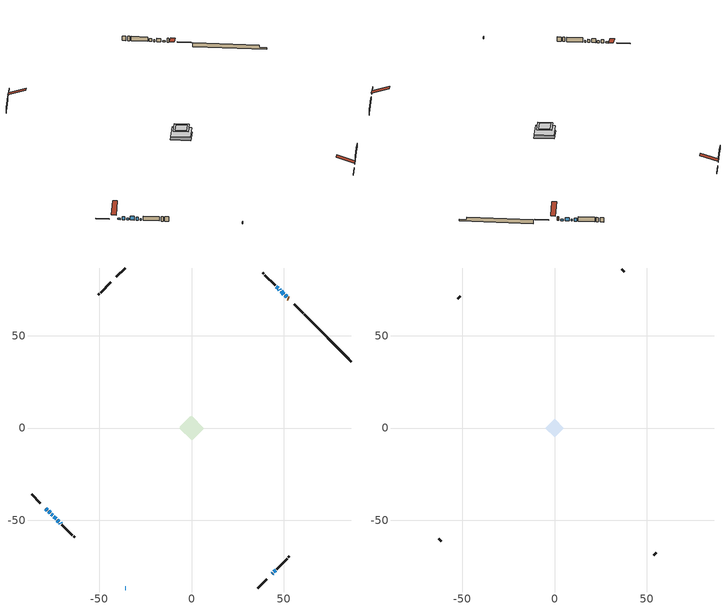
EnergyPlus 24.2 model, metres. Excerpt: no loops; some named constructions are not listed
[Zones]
conditioned space
 floor outside (Floor1 construction): -2.02,0 0,2.02 2.02,0 0,-2.02 z0.92
 floor adiabatic (AdiabaticFloorConstruction): -6.69,0 0,6.69 6.69,0 0,-6.69 z0.92
 floor foundation (Slab1 construction): -6.41,0.7 -0.7,6.41 6.41,-0.7 0.7,-6.41 z-1.31
 wall outside (RimJoist1 construction): 35.95,-86.78 40.75,-81.97 / -86.78,-35.95 -81.97,-40.75 / -35.95,86.78 -40.75,81.97 / 60.48,62.25 55.67,67.06 z0.92:1.22
 wall outside (AdiabaticWallConstruction 1): 52.73,70 52.23,70.49 z0.92:2.95
 wall outside (AdiabaticWallConstruction): 43.7,-79.03 44.06,-78.67 / -71.26,-51.47 -70.89,-51.83 / 47.96,74.76 47.6,75.12 z0.92:1.89; 51.58,71.15 50.71,72.01 / 44.71,-78.01 45.58,-77.15 z0.92:1.68; -79.03,-43.7 -78.18,-44.54 z0.92:1.63; -77.53,-45.2 -76.67,-46.06 / -72.78,-49.95 -71.91,-50.82 z0.92:2.55; -76.01,-46.72 -75.34,-47.38 z0.92:1.94; -74.69,-48.04 -73.43,-49.3 z0.92:3; -35.95,-86.78 -35.63,-86.78 z0.92:2.14; 50.06,72.67 48.62,74.11 z0.92:2.73; 46.95,75.78 46.08,76.64 z0.92:2.52
 wall outside (Wall1 construction): 46.23,-76.49 51.84,-70.89 / -70.24,-52.49 -64.64,-58.09 / -43.7,79.03 -49.3,73.43 / 45.43,77.3 39.82,82.9 z0.92:3.36
 wall outside (Wall2 construction): 52.49,-70.23 53.06,-69.66 / -63.98,-58.75 -63.41,-59.32 / -49.96,72.77 -50.53,72.2 / 39.17,83.56 38.6,84.13 z0.92:3.36
 wall foundation (FoundationWall1 construction): 61.13,61.59,-1.31 61.13,61.59,0.92 84.22,38.51,0.92 84.22,38.51,-0.37 86.78,35.95,-0.37 86.78,35.95,-1.31
 window (WindowConstruction): 43.7,-79.03 44.06,-78.67 z0.92:1.89
 window (WindowConstruction 9): 51.58,71.15 50.72,72.01 z0.92:1.68
 window (WindowConstruction 10): 44.71,-78.01 45.58,-77.15 z0.92:1.68
 window (WindowConstruction 11): -79.03,-43.7 -78.19,-44.54 z0.92:1.63
 window (WindowConstruction 12): -77.53,-45.2 -76.67,-46.06 z0.92:2.54
 window (WindowConstruction 1): -76.01,-46.72 -75.35,-47.38 z0.92:1.93
 window (WindowConstruction 2): -74.69,-48.04 -73.43,-49.3 z0.92:3
 window (WindowConstruction 3): -72.77,-49.95 -71.91,-50.81 z0.92:2.54
 window (WindowConstruction 4): -71.26,-51.47 -70.9,-51.83 z0.92:1.89
 window (WindowConstruction 8): -35.95,-86.78 -35.64,-86.78 z0.92:2.14
 window (WindowConstruction 5): 50.06,72.67 48.62,74.11 z0.92:2.72
 window (WindowConstruction 6): 47.96,74.76 47.6,75.12 z0.92:1.89
 window (WindowConstruction 7): 46.95,75.78 46.09,76.64 z0.92:2.52
 door (Door): 52.72,70 52.23,70.49 z0.92:2.95
 ceiling adiabatic (AdiabaticFloorConstruction): 0,-6.69 6.69,0 0,6.69 -6.69,0 z0.92
attic - vented
 floor to conditioned space (Floor2 construction Reversed): -3.81,0 0,3.81 3.81,0 0,-3.81 z3.36
 floor to conditioned space (Floor3 construction Reversed): -5.11,0 0,5.11 5.11,0 0,-5.11 z3.36
 wall outside (Wall3 construction): 53.72,-69.01 55.06,-67.67 / -62.75,-59.98 -61.41,-61.31 / -51.19,71.54 -52.52,70.2 / 37.94,84.79 36.6,86.12 z0.92:3.36
 roof outside (Roof1 construction): 43.04,-79.69,3.36 36.86,-73.51,6.27 35.23,-75.13,6.27 41.41,-81.32,3.36; -79.69,-43.04,3.36 -73.51,-36.86,6.27 -75.13,-35.23,6.27 -81.32,-41.41,3.36; -43.04,79.69,3.36 -36.86,73.51,6.27 -35.23,75.13,6.27 -41.41,81.32,3.36; 53.38,69.35,3.36 47.2,63.17,6.27 48.83,61.54,6.27 55.01,67.72,3.36
[Material] Roughness=Rough; Thermal Absorptance=0.9
Name | Thickness {m} | Conductivity {W/m-K} | Density {kg/m3} | Specific Heat {J/kg-K} | Solar Absorptance | Visible Absorptance
ceiling loosefill ins | 0.169333 | 0.0480833 | 16.02 | 1046.75 | 0.7 | 0.7
ceiling loosefill ins 1 | 0.254 | 0.0480833 | 16.02 | 1046.75 | 0.7 | 0.7
ceiling stud and cavity | 0.1397 | 0.0807915 | 65.682 | 1177.47 | 0.7 | 0.7
ceiling stud and cavity 1 | 0.1397 | 0.431174 | 65.682 | 1177.47 | 0.7 | 0.7
gypsum board | 0.0127 | 0.160291 | 801 | 837.4 | 0.6 | 0.6
[Construction]
Floor2 construction: ceiling loosefill ins, ceiling stud and cavity, gypsum board
Floor3 construction: ceiling loosefill ins 1, ceiling stud and cavity 1, gypsum board
[Schedule:Day:Interval]
interior lighting schedule day: No, 01:00, 0.108182, 04:00, 0.0901515, 05:00, 0.0991667, 06:00, 0.162273, 07:00, 0.270455, 08:00, 0.342576, 10:00, 0.369621, 11:00, 0.351591, 12:00, 0.333561, 13:00, 0.324545, 14:00, 0.31553, 15:00, 0.333561, 16:00, 0.369621, 17:00, 0.450758, 18:00, 0.585985, 19:00, 0.775303, 20:00, 0.955606, 21:00, 0.991667, 22:00, 0.712197, 23:00, 0.360606, 24:00, 0.162273
interior lighting schedule day 1: No, 01:00, 0.100909, 04:00, 0.0840909, 05:00, 0.0925, 06:00, 0.151364, 07:00, 0.252273, 08:00, 0.319545, 10:00, 0.344773, 11:00, 0.327955, 12:00, 0.311136, 13:00, 0.302727, 14:00, 0.294318, 15:00, 0.311136, 16:00, 0.344773, 17:00, 0.420455, 18:00, 0.546591, 19:00, 0.723182, 20:00, 0.891364, 21:00, 0.925, 22:00, 0.664318, 23:00, 0.336364, 24:00, 0.151364
interior lighting schedule day 2: No, 01:00, 0.0927273, 04:00, 0.0772727, 05:00, 0.085, 06:00, 0.139091, 07:00, 0.231818, 08:00, 0.293636, 10:00, 0.316818, 11:00, 0.301364, 12:00, 0.285909, 13:00, 0.278182, 14:00, 0.270455, 15:00, 0.285909, 16:00, 0.316818, 17:00, 0.386364, 18:00, 0.502273, 19:00, 0.664545, 20:00, 0.819091, 21:00, 0.85, 22:00, 0.610455, 23:00, 0.309091, 24:00, 0.139091
interior lighting schedule day 3: No, 01:00, 0.0845455, 04:00, 0.0704545, 05:00, 0.0775, 06:00, 0.126818, 07:00, 0.211364, 08:00, 0.267727, 10:00, 0.288864, 11:00, 0.274773, 12:00, 0.260682, 13:00, 0.253636, 14:00, 0.246591, 15:00, 0.260682, 16:00, 0.288864, 17:00, 0.352273, 18:00, 0.457955, 19:00, 0.605909, 20:00, 0.746818, 21:00, 0.775, 22:00, 0.556591, 23:00, 0.281818, 24:00, 0.126818
interior lighting schedule day 4: No, 01:00, 0.0763636, 04:00, 0.0636364, 05:00, 0.07, 06:00, 0.114545, 07:00, 0.190909, 08:00, 0.241818, 10:00, 0.260909, 11:00, 0.248182, 12:00, 0.235455, 13:00, 0.229091, 14:00, 0.222727, 15:00, 0.235455, 16:00, 0.260909, 17:00, 0.318182, 18:00, 0.413636, 19:00, 0.547273, 20:00, 0.674545, 21:00, 0.7, 22:00, 0.502727, 23:00, 0.254545, 24:00, 0.114545
interior lighting schedule day 5: No, 01:00, 0.0727273, 04:00, 0.0606061, 05:00, 0.0666667, 06:00, 0.109091, 07:00, 0.181818, 08:00, 0.230303, 10:00, 0.248485, 11:00, 0.236364, 12:00, 0.224242, 13:00, 0.218182, 14:00, 0.212121, 15:00, 0.224242, 16:00, 0.248485, 17:00, 0.30303, 18:00, 0.393939, 19:00, 0.521212, 20:00, 0.642424, 21:00, 0.666667, 22:00, 0.478788, 23:00, 0.242424, 24:00, 0.109091
interior lighting schedule day 6: No, 01:00, 0.0745455, 04:00, 0.0621212, 05:00, 0.0683333, 06:00, 0.111818, 07:00, 0.186364, 08:00, 0.236061, 10:00, 0.254697, 11:00, 0.242273, 12:00, 0.229848, 13:00, 0.223636, 14:00, 0.217424, 15:00, 0.229848, 16:00, 0.254697, 17:00, 0.310606, 18:00, 0.403788, 19:00, 0.534242, 20:00, 0.658485, 21:00, 0.683333, 22:00, 0.490758, 23:00, 0.248485, 24:00, 0.111818
interior lighting schedule day 7: No, 01:00, 0.08, 04:00, 0.0666667, 05:00, 0.0733333, 06:00, 0.12, 07:00, 0.2, 08:00, 0.253333, 10:00, 0.273333, 11:00, 0.26, 12:00, 0.246667, 13:00, 0.24, 14:00, 0.233333, 15:00, 0.246667, 16:00, 0.273333, 17:00, 0.333333, 18:00, 0.433333, 19:00, 0.573333, 20:00, 0.706667, 21:00, 0.733333, 22:00, 0.526667, 23:00, 0.266667, 24:00, 0.12
interior lighting schedule day 8: No, 01:00, 0.0890909, 04:00, 0.0742424, 05:00, 0.0816667, 06:00, 0.133636, 07:00, 0.222727, 08:00, 0.282121, 10:00, 0.304394, 11:00, 0.289545, 12:00, 0.274697, 13:00, 0.267273, 14:00, 0.259848, 15:00, 0.274697, 16:00, 0.304394, 17:00, 0.371212, 18:00, 0.482576, 19:00, 0.638485, 20:00, 0.78697, 21:00, 0.816667, 22:00, 0.586515, 23:00, 0.29697, 24:00, 0.133636
interior lighting schedule day 9: No, 01:00, 0.0972727, 04:00, 0.0810606, 05:00, 0.0891667, 06:00, 0.145909, 07:00, 0.243182, 08:00, 0.30803, 10:00, 0.332348, 11:00, 0.316136, 12:00, 0.299924, 13:00, 0.291818, 14:00, 0.283712, 15:00, 0.299924, 16:00, 0.332348, 17:00, 0.405303, 18:00, 0.526894, 19:00, 0.697121, 20:00, 0.859242, 21:00, 0.891667, 22:00, 0.640379, 23:00, 0.324242, 24:00, 0.145909
interior lighting schedule day 10: No, 01:00, 0.105455, 04:00, 0.0878788, 05:00, 0.0966667, 06:00, 0.158182, 07:00, 0.263636, 08:00, 0.333939, 10:00, 0.360303, 11:00, 0.342727, 12:00, 0.325152, 13:00, 0.316364, 14:00, 0.307576, 15:00, 0.325152, 16:00, 0.360303, 17:00, 0.439394, 18:00, 0.571212, 19:00, 0.755758, 20:00, 0.931515, 21:00, 0.966667, 22:00, 0.694242, 23:00, 0.351515, 24:00, 0.158182
interior lighting schedule day 11: No, 01:00, 0.109091, 04:00, 0.0909091, 05:00, 0.1, 06:00, 0.163636, 07:00, 0.272727, 08:00, 0.345455, 10:00, 0.372727, 11:00, 0.354545, 12:00, 0.336364, 13:00, 0.327273, 14:00, 0.318182, 15:00, 0.336364, 16:00, 0.372727, 17:00, 0.454545, 18:00, 0.590909, 19:00, 0.781818, 20:00, 0.963636, 21:00, 1, 22:00, 0.718182, 23:00, 0.363636, 24:00, 0.163636
interior lighting schedule default day; occupants schedule default day; clothes dryer schedule default day; cooking range schedule default day; mech vent bath fan 0 schedule default day; mech vent bath fan 1 schedule default day; mech vent range fan 0 schedule default day; misc plug loads schedule default day; general water use schedule default day; heating setpoint default day; cooling setpoint default day; clothes dryer exhaust 0 schedule default day; cooling season schedule day; cooling season schedule day 2; cooling season schedule default day; exterior lighting schedule default day; natural vent schedule default day: No, 24:00, 0
occupants schedule day: No, 05:00, 0.426829, 06:00, 0.719512, 07:00, 1, 08:00, 0.670732, 09:00, 0.329268, 14:00, 0.170732, 15:00, 0.231707, 16:00, 0.329268, 17:00, 0.5, 18:00, 0.670732, 19:00, 0.829268, 21:00, 1, 22:00, 0.853659, 23:00, 0.646341, 24:00, 0.426829
clothes dryer schedule day; clothes dryer exhaust 0 schedule day: No, 01:00, 0.123457, 02:00, 0.0740741, 03:00, 0.0493827, 04:00, 0.0246914, 05:00, 0.0493827, 06:00, 0.0740741, 07:00, 0.197531, 08:00, 0.395062, 09:00, 0.592593, 10:00, 0.839506, 11:00, 0.962963, 12:00, 1, 13:00, 0.91358, 14:00, 0.82716, 15:00, 0.716049, 16:00, 0.753086, 17:00, 0.679012, 18:00, 0.666667, 20:00, 0.62963, 21:00, 0.641975, 22:00, 0.666667, 23:00, 0.54321, 24:00, 0.296296
cooking range schedule day: No, 05:00, 0.0597015, 06:00, 0.11194, 07:00, 0.171642, 08:00, 0.291045, 11:00, 0.343284, 12:00, 0.402985, 13:00, 0.462687, 14:00, 0.343284, 15:00, 0.291045, 16:00, 0.402985, 17:00, 0.567164, 18:00, 1, 19:00, 0.850746, 20:00, 0.432836, 21:00, 0.291045, 22:00, 0.231343, 23:00, 0.171642, 24:00, 0.11194
mech vent bath fan 0 schedule day; mech vent bath fan 1 schedule day: No, 07:00, 0, 08:00, 1, 09:00, 0.2, 24:00, 0
mech vent range fan 0 schedule day: No, 18:00, 0, 19:00, 1, 20:00, 0.2, 24:00, 0
misc plug loads schedule day: No, 06:00, 0.705882, 07:00, 0.745098, 08:00, 0.803922, 15:00, 0.823529, 16:00, 0.862745, 17:00, 0.921569, 18:00, 0.980392, 19:00, 1, 20:00, 0.980392, 21:00, 0.941176, 22:00, 0.862745, 23:00, 0.784314, 24:00, 0.72549
general water use schedule day: No, 01:00, 0.315068, 03:00, 0.287671, 04:00, 0.342466, 05:00, 0.369863, 06:00, 0.520548, 07:00, 0.60274, 08:00, 0.534247, 10:00, 0.506849, 11:00, 0.465753, 14:00, 0.479452, 15:00, 0.534247, 16:00, 0.589041, 17:00, 0.69863, 18:00, 0.876712, 19:00, 0.890411, 20:00, 0.986301, 21:00, 1, 22:00, 0.863014, 23:00, 0.616438, 24:00, 0.465753
heating setpoint day: No, 07:00, 18, 23:00, 21, 24:00, 18
cooling setpoint day: No, 24:00, 25
cooling season schedule day 1: No, 24:00, 1
exterior lighting schedule day: No, 01:00, 0.566667, 03:00, 0.524167, 05:00, 0.495833, 06:00, 0.5525, 07:00, 0.623333, 08:00, 0.580833, 09:00, 0.439167, 10:00, 0.354167, 12:00, 0.34, 13:00, 0.354167, 14:00, 0.396667, 15:00, 0.425, 16:00, 0.495833, 17:00, 0.623333, 18:00, 0.793333, 19:00, 0.906667, 20:00, 0.963333, 21:00, 0.991667, 22:00, 0.920833, 23:00, 0.793333, 24:00, 0.665833
exterior lighting schedule day 1: No, 01:00, 0.528571, 03:00, 0.488929, 05:00, 0.4625, 06:00, 0.515357, 07:00, 0.581429, 08:00, 0.541786, 09:00, 0.409643, 10:00, 0.330357, 12:00, 0.317143, 13:00, 0.330357, 14:00, 0.37, 15:00, 0.396429, 16:00, 0.4625, 17:00, 0.581429, 18:00, 0.74, 19:00, 0.845714, 20:00, 0.898571, 21:00, 0.925, 22:00, 0.858929, 23:00, 0.74, 24:00, 0.621071
exterior lighting schedule day 10: No, 01:00, 0.552381, 03:00, 0.510952, 05:00, 0.483333, 06:00, 0.538571, 07:00, 0.607619, 08:00, 0.56619, 09:00, 0.428095, 10:00, 0.345238, 12:00, 0.331429, 13:00, 0.345238, 14:00, 0.386667, 15:00, 0.414286, 16:00, 0.483333, 17:00, 0.607619, 18:00, 0.773333, 19:00, 0.88381, 20:00, 0.939048, 21:00, 0.966667, 22:00, 0.897619, 23:00, 0.773333, 24:00, 0.649048
exterior lighting schedule day 11: No, 01:00, 0.571429, 03:00, 0.528571, 05:00, 0.5, 06:00, 0.557143, 07:00, 0.628571, 08:00, 0.585714, 09:00, 0.442857, 10:00, 0.357143, 12:00, 0.342857, 13:00, 0.357143, 14:00, 0.4, 15:00, 0.428571, 16:00, 0.5, 17:00, 0.628571, 18:00, 0.8, 19:00, 0.914286, 20:00, 0.971429, 21:00, 1, 22:00, 0.928571, 23:00, 0.8, 24:00, 0.671429
exterior lighting schedule day 2: No, 01:00, 0.485714, 03:00, 0.449286, 05:00, 0.425, 06:00, 0.473571, 07:00, 0.534286, 08:00, 0.497857, 09:00, 0.376429, 10:00, 0.303571, 12:00, 0.291429, 13:00, 0.303571, 14:00, 0.34, 15:00, 0.364286, 16:00, 0.425, 17:00, 0.534286, 18:00, 0.68, 19:00, 0.777143, 20:00, 0.825714, 21:00, 0.85, 22:00, 0.789286, 23:00, 0.68, 24:00, 0.570714
exterior lighting schedule day 3: No, 01:00, 0.442857, 03:00, 0.409643, 05:00, 0.3875, 06:00, 0.431786, 07:00, 0.487143, 08:00, 0.453929, 09:00, 0.343214, 10:00, 0.276786, 12:00, 0.265714, 13:00, 0.276786, 14:00, 0.31, 15:00, 0.332143, 16:00, 0.3875, 17:00, 0.487143, 18:00, 0.62, 19:00, 0.708571, 20:00, 0.752857, 21:00, 0.775, 22:00, 0.719643, 23:00, 0.62, 24:00, 0.520357
exterior lighting schedule day 4: No, 01:00, 0.4, 03:00, 0.37, 05:00, 0.35, 06:00, 0.39, 07:00, 0.44, 08:00, 0.41, 09:00, 0.31, 10:00, 0.25, 12:00, 0.24, 13:00, 0.25, 14:00, 0.28, 15:00, 0.3, 16:00, 0.35, 17:00, 0.44, 18:00, 0.56, 19:00, 0.64, 20:00, 0.68, 21:00, 0.7, 22:00, 0.65, 23:00, 0.56, 24:00, 0.47
exterior lighting schedule day 5: No, 01:00, 0.380952, 03:00, 0.352381, 05:00, 0.333333, 06:00, 0.371429, 07:00, 0.419048, 08:00, 0.390476, 09:00, 0.295238, 10:00, 0.238095, 12:00, 0.228571, 13:00, 0.238095, 14:00, 0.266667, 15:00, 0.285714, 16:00, 0.333333, 17:00, 0.419048, 18:00, 0.533333, 19:00, 0.609524, 20:00, 0.647619, 21:00, 0.666667, 22:00, 0.619048, 23:00, 0.533333, 24:00, 0.447619
exterior lighting schedule day 6: No, 01:00, 0.390476, 03:00, 0.36119, 05:00, 0.341667, 06:00, 0.380714, 07:00, 0.429524, 08:00, 0.400238, 09:00, 0.302619, 10:00, 0.244048, 12:00, 0.234286, 13:00, 0.244048, 14:00, 0.273333, 15:00, 0.292857, 16:00, 0.341667, 17:00, 0.429524, 18:00, 0.546667, 19:00, 0.624762, 20:00, 0.66381, 21:00, 0.683333, 22:00, 0.634524, 23:00, 0.546667, 24:00, 0.45881
exterior lighting schedule day 7: No, 01:00, 0.419048, 03:00, 0.387619, 05:00, 0.366667, 06:00, 0.408571, 07:00, 0.460952, 08:00, 0.429524, 09:00, 0.324762, 10:00, 0.261905, 12:00, 0.251429, 13:00, 0.261905, 14:00, 0.293333, 15:00, 0.314286, 16:00, 0.366667, 17:00, 0.460952, 18:00, 0.586667, 19:00, 0.670476, 20:00, 0.712381, 21:00, 0.733333, 22:00, 0.680952, 23:00, 0.586667, 24:00, 0.492381
exterior lighting schedule day 8: No, 01:00, 0.466667, 03:00, 0.431667, 05:00, 0.408333, 06:00, 0.455, 07:00, 0.513333, 08:00, 0.478333, 09:00, 0.361667, 10:00, 0.291667, 12:00, 0.28, 13:00, 0.291667, 14:00, 0.326667, 15:00, 0.35, 16:00, 0.408333, 17:00, 0.513333, 18:00, 0.653333, 19:00, 0.746667, 20:00, 0.793333, 21:00, 0.816667, 22:00, 0.758333, 23:00, 0.653333, 24:00, 0.548333
exterior lighting schedule day 9: No, 01:00, 0.509524, 03:00, 0.47131, 05:00, 0.445833, 06:00, 0.496786, 07:00, 0.560476, 08:00, 0.522262, 09:00, 0.394881, 10:00, 0.318452, 12:00, 0.305714, 13:00, 0.318452, 14:00, 0.356667, 15:00, 0.382143, 16:00, 0.445833, 17:00, 0.560476, 18:00, 0.713333, 19:00, 0.815238, 20:00, 0.86619, 21:00, 0.891667, 22:00, 0.827976, 23:00, 0.713333, 24:00, 0.59869
[Schedule:Week:Daily]
heating setpoint Week Rule - Jan1-Dec31: heating setpoint day, heating setpoint day, heating setpoint day, heating setpoint day, heating setpoint day, heating setpoint day, heating setpoint day, heating setpoint default day, heating setpoint default day, heating setpoint default day, heating setpoint default day, heating setpoint default day
cooling season schedule Week Rule - Jun3-Aug25: cooling season schedule day 1, cooling season schedule day 1, cooling season schedule day 1, cooling season schedule day 1, cooling season schedule day 1, cooling season schedule day 1, cooling season schedule day 1, cooling season schedule default day, cooling season schedule default day, cooling season schedule default day, cooling season schedule default day, cooling season schedule default day
cooling season schedule Week Rule - Aug26-Sep1: cooling season schedule day 1, cooling season schedule day 1, cooling season schedule day 1, cooling season schedule day 1, cooling season schedule day 1, cooling season schedule day 1, cooling season schedule day 2, cooling season schedule default day, cooling season schedule default day, cooling season schedule default day, cooling season schedule default day, cooling season schedule default day
cooling season schedule Week Rule - Sep2-Dec31: cooling season schedule day 2, cooling season schedule day 2, cooling season schedule day 2, cooling season schedule day 2, cooling season schedule day 2, cooling season schedule day 2, cooling season schedule day 2, cooling season schedule default day, cooling season schedule default day, cooling season schedule default day, cooling season schedule default day, cooling season schedule default day
exterior lighting schedule Week Rule - Jul1-Jul28: exterior lighting schedule day 6, exterior lighting schedule day 6, exterior lighting schedule day 6, exterior lighting schedule day 6, exterior lighting schedule day 6, exterior lighting schedule day 6, exterior lighting schedule day 6, exterior lighting schedule default day, exterior lighting schedule default day, exterior lighting schedule default day, exterior lighting schedule default day, exterior lighting schedule default day
exterior lighting schedule Week Rule - Jul29-Aug4: exterior lighting schedule day 6, exterior lighting schedule day 6, exterior lighting schedule day 6, exterior lighting schedule day 7, exterior lighting schedule day 7, exterior lighting schedule day 7, exterior lighting schedule day 7, exterior lighting schedule default day, exterior lighting schedule default day, exterior lighting schedule default day, exterior lighting schedule default day, exterior lighting schedule default day
exterior lighting schedule Week Rule - Aug5-Aug25: exterior lighting schedule day 7, exterior lighting schedule day 7, exterior lighting schedule day 7, exterior lighting schedule day 7, exterior lighting schedule day 7, exterior lighting schedule day 7, exterior lighting schedule day 7, exterior lighting schedule default day, exterior lighting schedule default day, exterior lighting schedule default day, exterior lighting schedule default day, exterior lighting schedule default day
exterior lighting schedule Week Rule - Aug26-Sep1: exterior lighting schedule day 7, exterior lighting schedule day 7, exterior lighting schedule day 7, exterior lighting schedule day 7, exterior lighting schedule day 7, exterior lighting schedule day 7, exterior lighting schedule day 8, exterior lighting schedule default day, exterior lighting schedule default day, exterior lighting schedule default day, exterior lighting schedule default day, exterior lighting schedule default day
exterior lighting schedule Week Rule - Sep2-Sep29: exterior lighting schedule day 8, exterior lighting schedule day 8, exterior lighting schedule day 8, exterior lighting schedule day 8, exterior lighting schedule day 8, exterior lighting schedule day 8, exterior lighting schedule day 8, exterior lighting schedule default day, exterior lighting schedule default day, exterior lighting schedule default day, exterior lighting schedule default day, exterior lighting schedule default day
exterior lighting schedule Week Rule - Sep30-Oct6: exterior lighting schedule day 8, exterior lighting schedule day 9, exterior lighting schedule day 9, exterior lighting schedule day 9, exterior lighting schedule day 9, exterior lighting schedule day 9, exterior lighting schedule day 9, exterior lighting schedule default day, exterior lighting schedule default day, exterior lighting schedule default day, exterior lighting schedule default day, exterior lighting schedule default day
exterior lighting schedule Week Rule - Oct7-Oct27: exterior lighting schedule day 9, exterior lighting schedule day 9, exterior lighting schedule day 9, exterior lighting schedule day 9, exterior lighting schedule day 9, exterior lighting schedule day 9, exterior lighting schedule day 9, exterior lighting schedule default day, exterior lighting schedule default day, exterior lighting schedule default day, exterior lighting schedule default day, exterior lighting schedule default day
exterior lighting schedule Week Rule - Oct28-Nov3: exterior lighting schedule day 9, exterior lighting schedule day 9, exterior lighting schedule day 9, exterior lighting schedule day 9, exterior lighting schedule day 10, exterior lighting schedule day 10, exterior lighting schedule day 10, exterior lighting schedule default day, exterior lighting schedule default day, exterior lighting schedule default day, exterior lighting schedule default day, exterior lighting schedule default day
exterior lighting schedule Week Rule - Nov4-Nov24: exterior lighting schedule day 10, exterior lighting schedule day 10, exterior lighting schedule day 10, exterior lighting schedule day 10, exterior lighting schedule day 10, exterior lighting schedule day 10, exterior lighting schedule day 10, exterior lighting schedule default day, exterior lighting schedule default day, exterior lighting schedule default day, exterior lighting schedule default day, exterior lighting schedule default day
exterior lighting schedule Week Rule - Nov25-Dec1: exterior lighting schedule day 10, exterior lighting schedule day 10, exterior lighting schedule day 10, exterior lighting schedule day 10, exterior lighting schedule day 10, exterior lighting schedule day 10, exterior lighting schedule day 11, exterior lighting schedule default day, exterior lighting schedule default day, exterior lighting schedule default day, exterior lighting schedule default day, exterior lighting schedule default day
exterior lighting schedule Week Rule - Dec2-Dec31: exterior lighting schedule day 11, exterior lighting schedule day 11, exterior lighting schedule day 11, exterior lighting schedule day 11, exterior lighting schedule day 11, exterior lighting schedule day 11, exterior lighting schedule day 11, exterior lighting schedule default day, exterior lighting schedule default day, exterior lighting schedule default day, exterior lighting schedule default day, exterior lighting schedule default day
natural vent schedule Week Rule - Jan1-Dec31: natural vent schedule default day, natural vent schedule default day, natural vent schedule default day, natural vent schedule default day, natural vent schedule default day, natural vent schedule default day, natural vent schedule default day, natural vent schedule default day, natural vent schedule default day, natural vent schedule default day, natural vent schedule default day, natural vent schedule default day
